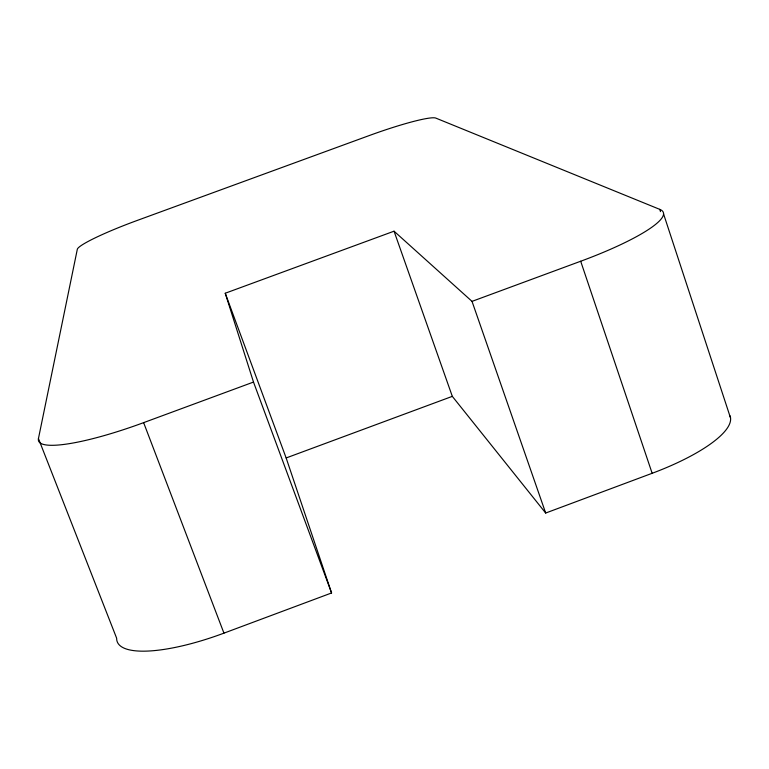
<?xml version="1.0" encoding="UTF-8"?>
<svg xmlns="http://www.w3.org/2000/svg" width="769" height="769" viewBox="0 0 769 769"><rect width="100%" height="100%" fill="white"/><g stroke="black" fill="none" stroke-linecap="round" stroke-linejoin="round"><path stroke-width="1.15" d="M729.973 415.779A109.025 30.549 -17.9 0 1 652.15 473.291L545.682 513.038L472.022 301.371L394.045 231.19L225.24 293.239L286.155 457.959L331.574 592.966L223.942 633.147A109.496 31.058 -21.5 0 1 116.648 638.212L38.45 438.541L77.304 249.339A63.962 6.748 -20.3 0 1 137.142 220.472L369.178 135.584A63.644 6.7 -19.6 0 1 435.869 118.118L659.735 209.351L660.484 211.638M286.155 457.959L452.316 396.362L545.682 513.038M38.45 438.541A111.505 20.369 -20.9 0 0 143.63 422.642L253.501 382.068L225.24 293.239M472.022 301.371L580.691 261.239A111.015 20.032 -18.6 0 0 659.735 209.351M143.63 422.642L223.942 633.147M253.501 382.068L331.574 592.966M394.045 231.19L452.316 396.362M580.691 261.239L652.15 473.291M663.464 213.619L730.55 418.009"/></g></svg>
